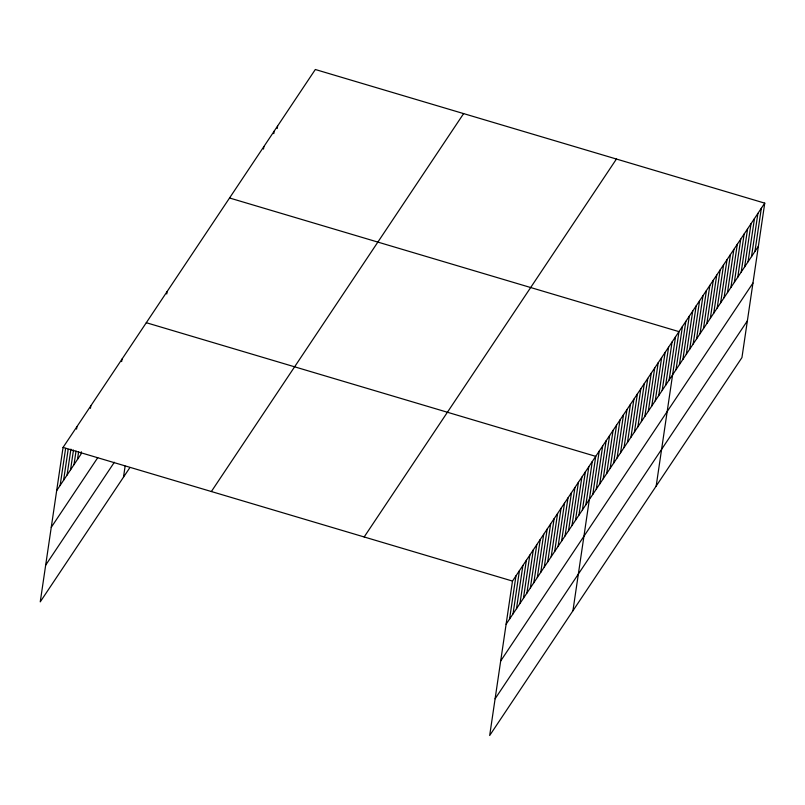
<?xml version="1.0" encoding="UTF-8"?>
<svg xmlns="http://www.w3.org/2000/svg" width="805" height="805" viewBox="0 0 805 805"><rect width="100%" height="100%" fill="white"/><g stroke="black" fill="none" stroke-linecap="round" stroke-linejoin="round"><path stroke-width="1.21" d="M764.75 203.142L512.483 581.069L489.682 735.498L741.948 357.571L764.75 203.142L315.319 69.502L63.052 447.429L40.25 601.858L129.746 467.796M60.144 485.415L65.618 448.405M63.615 480.223L68.173 449.371M67.087 475.02L70.91 449.11M70.548 469.828L73.466 450.086M76.566 429.105L76.928 426.64M74.02 464.626L76.022 451.062M77.491 459.434L78.588 452.028M81.325 451.766L80.963 454.231L56.682 490.607M90.442 408.326L90.804 405.861M121.656 361.556L122.018 359.09M123.497 477.144L125.127 466.135M166.746 293.996L167.118 291.531M263.497 149.066L263.859 146.601M273.791 133.64L274.153 131.175M277.222 128.508L277.584 126.033M509.575 619.055L515.955 575.867M513.047 613.863L519.416 570.675M516.508 608.661L522.888 565.482M519.98 603.468L526.359 560.28M523.451 598.266L529.831 555.088M526.923 593.074L533.292 549.885M530.384 587.871L536.764 544.693M533.856 582.679L540.236 539.491M537.327 577.487L543.697 534.299M540.789 572.285L547.169 529.106M544.261 567.092L550.64 523.904M547.732 561.89L554.112 518.712M551.204 556.698L557.573 513.51M554.665 551.495L561.045 508.317M558.137 546.303L564.516 503.115M561.608 541.111L567.978 497.923M565.07 535.909L571.449 492.73M568.541 530.716L574.921 487.528M572.013 525.514L578.393 482.336M575.484 520.322L581.854 477.134M578.946 515.12L585.326 471.941M582.418 509.927L588.797 466.739M585.889 504.735L592.259 461.547M572.929 610.784L595.73 456.355L146.299 322.714M592.822 494.34L599.202 451.152M596.294 489.138L602.673 445.96M599.765 483.946L606.135 440.758M603.227 478.744L609.606 435.565M606.698 473.551L613.078 430.363M610.17 468.359L616.539 425.171M613.631 463.157L620.011 419.979M617.103 457.965L623.483 414.776M620.575 452.762L626.954 409.584M624.046 447.57L630.416 404.382M627.508 442.368L633.887 399.189M630.979 437.175L637.359 393.987M634.451 431.983L640.82 388.795M637.912 426.781L644.292 383.603M641.384 421.589L647.763 378.4M644.855 416.386L651.235 373.208M648.327 411.194L654.696 368.006M651.788 405.992L658.168 362.814M655.26 400.799L661.64 357.621M658.732 395.607L665.101 352.419M662.193 390.405L668.573 347.227M665.665 385.213L672.044 342.024M669.136 380.01L675.506 336.832M656.176 486.069L678.977 331.63L229.556 197.99M676.029 369.676L682.409 326.498M679.46 364.534L685.84 321.356M682.892 359.402L689.271 316.214M686.323 354.26L692.702 311.072M689.754 349.118L696.134 305.93M693.186 343.976L699.565 300.798M696.617 338.835L702.996 295.656M700.048 333.703L706.428 290.514M703.479 328.561L709.859 285.373M706.911 323.419L713.29 280.231M710.342 318.277L716.722 275.099M713.773 313.135L720.153 269.957M717.205 308.003L723.584 264.815M720.636 302.861L727.016 259.673M724.067 297.719L730.437 254.531M727.499 292.577L733.868 249.399M730.93 287.435L737.3 244.257M734.361 282.303L740.731 239.115M737.793 277.162L744.162 233.973M741.224 272.02L747.593 228.841M744.645 266.878L751.025 223.699M748.076 261.736L754.456 218.558M751.508 256.604L757.887 213.416M754.939 251.462L761.319 208.274M51.258 527.325L97.737 457.693M45.674 565.15L114.35 462.261M211.363 491.533L463.63 113.596M364.172 536.965L616.439 159.038M506.103 624.247L758.37 246.32M500.69 660.965L752.957 283.038M495.095 698.79L747.362 320.863M63.052 447.429L512.483 581.069"/></g></svg>
